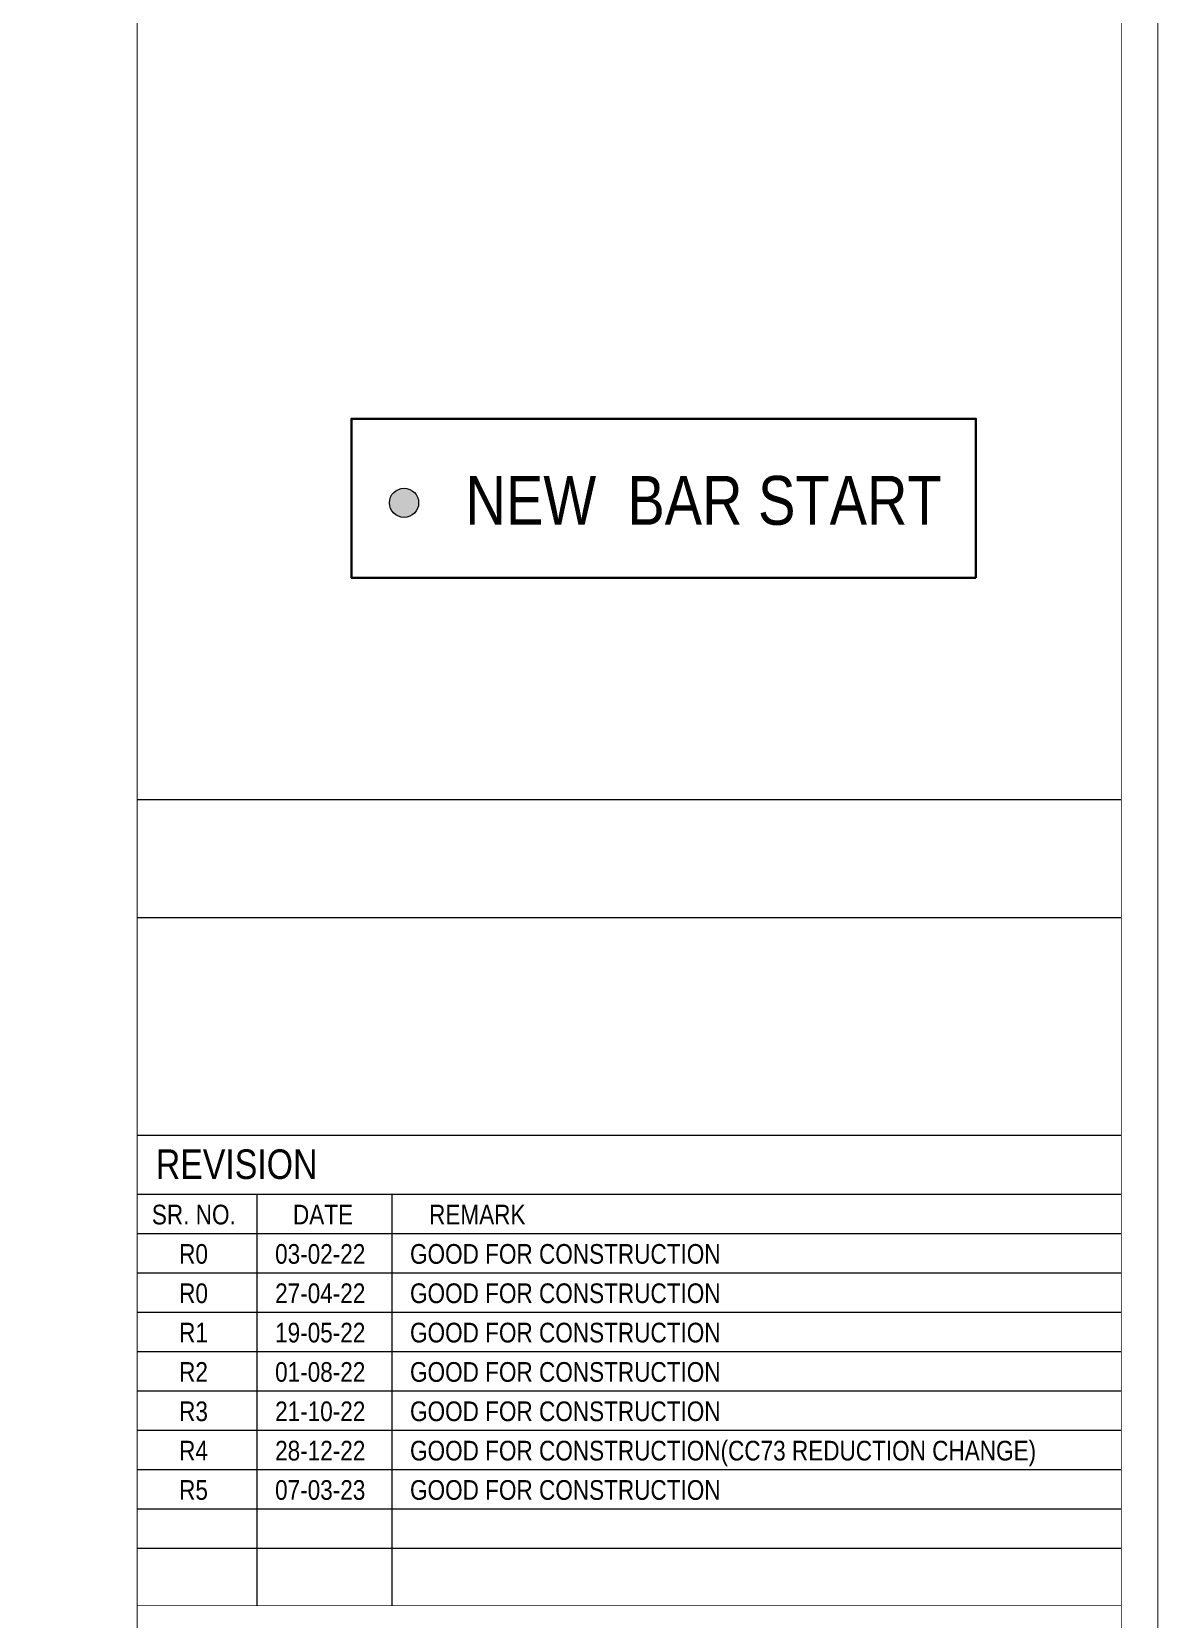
# Model space of a CAD drawing. Header units: millimetres. Extents: x 1112055 to 3390982, y -148532 to 766891.
# Drawn here: x 2815946 to 2829766, y 589177 to 608662 of the extents above; entities that cross this region are included whole.
import ezdxf

# ---------------------------------------------------------------- set-up
doc = ezdxf.new("R2010")
doc.units = ezdxf.units.MM
doc.layers.add('B STEEL', color=34, linetype='Continuous', lineweight=15)
doc.layers.add('B TITLE BLOCK', color=250, linetype='Continuous', lineweight=0)
doc.layers.add('B TEXT', color=7, linetype='Continuous')
doc.layers.add('FORMAT TEXT', color=7, linetype='Continuous')
doc.styles.add('SWINC', font='swissc.ttf')

msp = doc.modelspace()

# ---------------------------------------------------------------- hatches: boundary and pattern name
at = {"layer": 'B STEEL', "lineweight": 9, "ltscale": 0.5}
h = msp.add_hatch(color=3, dxfattribs=at)
edge = h.paths.add_edge_path()
edge.add_arc((2820513.1, 602879.8), 179.3, 0, 360)

# ---------------------------------------------------------------- linework, layer by layer
at = {"layer": 'B STEEL', "color": 3, "lineweight": 9, "ltscale": 0.5}
msp.add_circle((2820513.1, 602879.8), 179.3, dxfattribs=at)
at = {"layer": 'B TEXT', "color": 3, "lineweight": 30}
msp.add_lwpolyline([(2827529.4, 601960), (2819868.2, 601960), (2819868.2, 603910.9), (2827529.4, 603910.9)], close=True, dxfattribs=at)
at = {"layer": 'B TITLE BLOCK', "color": 250, "lineweight": 0}
for p, q in [((2829312.9, 599232.8), (2817239.7, 599232.8)), ((2829312.9, 597784), (2817239.7, 597784)), ((2829312.9, 595113.9), (2817239.7, 595113.9)), ((2829312.9, 594389.5), (2817239.7, 594389.5)), ((2818708.2, 594389.5), (2818708.2, 589344)), ((2820363.2, 594389.5), (2820363.2, 589344)), ((2829312.9, 593906.5), (2817239.7, 593906.5)), ((2829312.9, 593423.6), (2817239.7, 593423.6)), ((2829312.9, 592940.7), (2817239.7, 592940.7)), ((2829312.9, 592457.8), (2817239.7, 592457.8)), ((2829312.9, 591974.8), (2817239.7, 591974.8)), ((2829312.9, 591491.9), (2817239.7, 591491.9)), ((2829312.9, 591009), (2817239.7, 591009)), ((2829312.9, 590526.1), (2817239.7, 590526.1)), ((2829312.9, 590043.1), (2817239.7, 590043.1))]:
    msp.add_line(p, q, dxfattribs=at)
at = {"layer": 'B TITLE BLOCK', "color": 1, "const_width": 10.1}
msp.add_lwpolyline([(2685611, 653192.3), (2685611, 555757.1), (2829761.4, 555757.1), (2829761.4, 653192.3)], close=True, dxfattribs=at)
at = {"layer": 'B TITLE BLOCK', "color": 250, "lineweight": 0, "const_width": 10.1}
for points in [[(2686059.5, 652743.9), (2686059.5, 556205.5), (2829312.9, 556205.5), (2829312.9, 652743.9)], [(2817239.7, 556205.5), (2829312.9, 556205.5), (2829312.9, 652743.9), (2817239.7, 652743.9)], [(2829312.9, 599232.8), (2817239.7, 599232.8), (2817239.7, 589344), (2829312.9, 589344)]]:
    msp.add_lwpolyline(points, close=True, dxfattribs=at)

# ---------------------------------------------------------------- texts
at = {"layer": 'B TEXT', "color": 3, "style": 'SWINC'}
msp.add_text('NEW  BAR START', height=600, dxfattribs=at).set_placement((2821267.9, 602610))
at = {"layer": 'FORMAT TEXT', "style": 'SWINC'}
msp.add_text('REVISION', height=362.2, dxfattribs=at).set_placement((2817468.3, 594581))
at = {"layer": 'FORMAT TEXT', "lineweight": 15, "style": 'SWINC'}
for s, height, p in [('SR. NO.', 241.46, (2817419.3, 594022.9)), ('DATE', 241.46, (2819150.2, 594022.9)), ('REMARK', 241.46, (2820820.6, 594022.9)), ('R2', 241.46, (2817753.8, 592091.2)), ('01-08-22', 241.46, (2818931.2, 592091.2)), ('GOOD FOR CONSTRUCTION', 241.464, (2820586.2, 592091.2)), ('R3', 241.46, (2817753.8, 591608.3)), ('21-10-22', 241.46, (2818931.2, 591608.3)), ('GOOD FOR CONSTRUCTION', 241.464, (2820586.2, 591608.3)), ('GOOD FOR CONSTRUCTION(CC73 REDUCTION CHANGE)', 241.464, (2820586.2, 591125.4)), ('R4', 241.46, (2817753.8, 591125.4)), ('28-12-22', 241.46, (2818931.2, 591125.4)), ('R5', 241.46, (2817753.8, 590642.5)), ('07-03-23', 241.46, (2818931.2, 590642.5)), ('GOOD FOR CONSTRUCTION', 241.464, (2820586.2, 590642.5))]:
    msp.add_text(s, height=height, dxfattribs=at).set_placement(p)
at = {"layer": 'FORMAT TEXT', "color": 252, "lineweight": 15, "style": 'SWINC'}
for s, height, p in [('R0', 241.46, (2817753.8, 593540)), ('03-02-22', 241.46, (2818931.2, 593540)), ('GOOD FOR CONSTRUCTION', 241.464, (2820586.2, 593540)), ('R0', 241.46, (2817753.8, 593057.1)), ('27-04-22', 241.46, (2818931.2, 593057.1)), ('GOOD FOR CONSTRUCTION', 241.464, (2820586.2, 593057.1)), ('R1', 241.46, (2817753.8, 592574.2)), ('19-05-22', 241.46, (2818931.2, 592574.2)), ('GOOD FOR CONSTRUCTION', 241.464, (2820586.2, 592574.2))]:
    msp.add_text(s, height=height, dxfattribs=at).set_placement(p)

doc.saveas('drawing.dxf')
